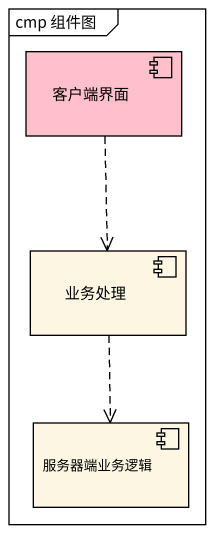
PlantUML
@startuml
mainframe cmp 组件图
component 客户端界面 #FFC0CB
component 业务处理
component 服务器端业务逻辑
客户端界面 ..> 业务处理
业务处理 ..> 服务器端业务逻辑
@enduml
